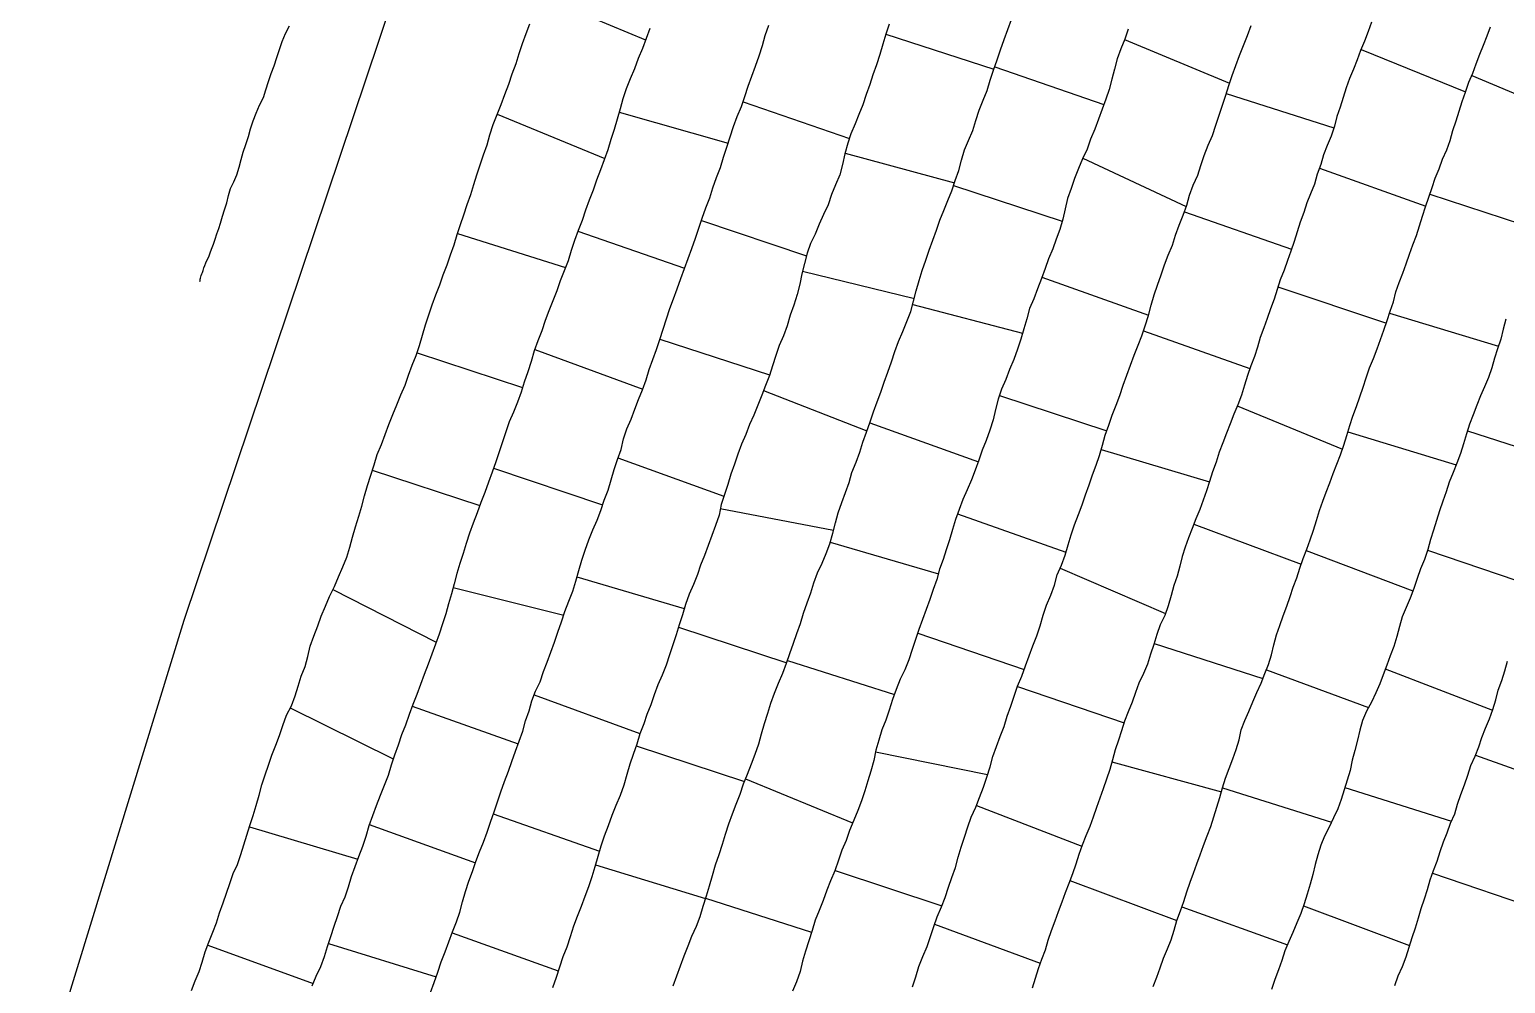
# Model space of a CAD drawing. Extents: x 703186 to 703989, y 1560402 to 1561368.
# Drawn here: x 703493.7 to 703552.3, y 1560598 to 1560635.9 of the extents above; entities that cross this region are included whole.
import ezdxf

# ---------------------------------------------------------------- set-up
doc = ezdxf.new("R2010")
doc.units = 0
for name, color, linetype in [('10124_2002_REAL', 30, 'Continuous'), ('AGROCAD PLL', 7, 'Continuous'), ('PANTE_2002', 7, 'Continuous')]:
    doc.layers.add(name, color=color, linetype=linetype)

msp = doc.modelspace()

# ---------------------------------------------------------------- linework, layer by layer
at = {"layer": '10124_2002_REAL'}
for points in [[(703519.2381, 1560597.9459), (703519.3845, 1560598.3424), (703519.5298, 1560598.7472), (703519.684, 1560599.1386), (703519.842, 1560599.5335), (703519.9874, 1560599.9191), (703520.1699, 1560600.3134), (703520.3144, 1560600.7062), (703520.4319, 1560601.1073), (703520.5623, 1560601.5156), (703520.6852, 1560601.9218), (703520.8092, 1560602.331), (703520.9235, 1560602.7504), (703521.0679, 1560603.1587), (703521.197, 1560603.5685), (703521.3195, 1560603.9721), (703521.4516, 1560604.3791), (703521.5964, 1560604.7771), (703521.7515, 1560605.1664), (703521.9016, 1560605.5662), (703522.0387, 1560605.9716), (703522.1984, 1560606.3604), (703522.3583, 1560606.7586), (703522.5003, 1560607.1492), (703522.6433, 1560607.5579), (703522.7499, 1560607.9551), (703522.8655, 1560608.3687), (703523.0026, 1560608.7727), (703523.126, 1560609.1765), (703523.2638, 1560609.5771), (703523.4228, 1560609.9697), (703523.6007, 1560610.3633), (703523.7476, 1560610.763), (703523.8715, 1560611.1532), (703524.0183, 1560611.5619), (703524.1502, 1560611.9436), (703524.2962, 1560612.3435), (703524.4212, 1560612.7521), (703524.5597, 1560613.1552), (703524.7091, 1560613.5516), (703524.8349, 1560613.9529), (703524.9767, 1560614.3474), (703525.1563, 1560614.7349), (703525.3156, 1560615.1185), (703525.4656, 1560615.5062), (703525.5897, 1560615.9313), (703525.6832, 1560616.3368), (703525.8013, 1560616.7342), (703525.9389, 1560617.1444), (703526.0862, 1560617.5408), (703526.233, 1560617.9345), (703526.3412, 1560618.337), (703526.5034, 1560618.7488), (703526.6576, 1560619.144), (703526.7809, 1560619.5371), (703526.9137, 1560619.9431), (703527.0597, 1560620.3477), (703527.2039, 1560620.7418), (703527.3476, 1560621.14), (703527.495, 1560621.5296), (703527.6166, 1560621.9296), (703527.7655, 1560622.3243), (703527.9168, 1560622.7347), (703528.0454, 1560623.1426), (703528.1951, 1560623.5417), (703528.3674, 1560623.9334), (703528.5232, 1560624.336), (703528.6829, 1560624.7261), (703528.7905, 1560625.1357), (703528.8971, 1560625.5561), (703529.0083, 1560625.9639), (703529.1362, 1560626.3657), (703529.2781, 1560626.7691), (703529.413, 1560627.1652), (703529.5546, 1560627.5642), (703529.6991, 1560627.9629), (703529.8369, 1560628.3631), (703529.9921, 1560628.7482), (703530.1543, 1560629.1415), (703530.3125, 1560629.5292), (703530.4458, 1560629.9339), (703530.5876, 1560630.3356), (703530.6887, 1560630.7436), (703530.8091, 1560631.1559), (703530.9706, 1560631.5287), (703531.1361, 1560631.9152), (703531.257, 1560632.3159), (703531.3873, 1560632.7333), (703531.5506, 1560633.1291), (703531.7174, 1560633.5123), (703531.8353, 1560633.9198), (703531.9643, 1560634.3193), (703532.1034, 1560634.7226), (703532.2424, 1560635.128), (703532.3799, 1560635.5357), (703532.5269, 1560635.9264), (703532.6826, 1560636.3284)], [(703500.1151, 1560597.7616), (703500.2613, 1560598.141), (703500.4209, 1560598.5147), (703500.5482, 1560598.8927), (703500.6685, 1560599.2962), (703500.8082, 1560599.6828), (703500.9733, 1560600.0729), (703501.1191, 1560600.4495), (703501.2347, 1560600.8459), (703501.3746, 1560601.2392), (703501.5157, 1560601.6248), (703501.64, 1560602.0152), (703501.7727, 1560602.4071), (703501.9488, 1560602.7728), (703502.0736, 1560603.1597), (703502.1944, 1560603.5492), (703502.3198, 1560603.9354), (703502.4343, 1560604.3188), (703502.5674, 1560604.7163), (703502.6932, 1560605.1145), (703502.8072, 1560605.5191), (703502.9156, 1560605.927), (703503.051, 1560606.3276), (703503.1782, 1560606.7082), (703503.3037, 1560607.1112), (703503.4644, 1560607.5102), (703503.6114, 1560607.8888), (703503.7493, 1560608.2853), (703503.8972, 1560608.6983), (703504.0842, 1560609.0743), (703504.2418, 1560609.4594), (703504.3518, 1560609.8538), (703504.476, 1560610.249), (703504.6273, 1560610.6261), (703504.7326, 1560611.0227), (703504.8298, 1560611.4383), (703504.9755, 1560611.8346), (703505.1303, 1560612.2405), (703505.2717, 1560612.6363), (703505.4411, 1560613.0305), (703505.6022, 1560613.4176), (703505.799, 1560613.8049), (703505.9505, 1560614.1968), (703506.1337, 1560614.5892), (703506.2842, 1560614.9691), (703506.4131, 1560615.369), (703506.5147, 1560615.7734), (703506.6306, 1560616.178), (703506.758, 1560616.5955), (703506.8896, 1560616.9978), (703506.9854, 1560617.4147), (703507.1076, 1560617.8213), (703507.2344, 1560618.2296), (703507.3694, 1560618.6425), (703507.492, 1560619.0507), (703507.659, 1560619.4457), (703507.8033, 1560619.8451), (703507.9575, 1560620.2371), (703508.1103, 1560620.6348), (703508.2723, 1560621.0265), (703508.4275, 1560621.4204), (703508.5998, 1560621.8062), (703508.7402, 1560622.1957), (703508.8828, 1560622.5989), (703509.0389, 1560622.9825), (703509.1718, 1560623.3836), (703509.2853, 1560623.7969), (703509.4145, 1560624.1973), (703509.5486, 1560624.5965), (703509.6731, 1560624.9978), (703509.8249, 1560625.3895), (703509.9859, 1560625.7851), (703510.1168, 1560626.1822), (703510.2751, 1560626.5878), (703510.4033, 1560626.9816), (703510.5448, 1560627.3733), (703510.6737, 1560627.7874), (703510.7992, 1560628.1863), (703510.935, 1560628.5696), (703511.0715, 1560628.9745), (703511.2043, 1560629.374), (703511.324, 1560629.7687), (703511.4437, 1560630.1598), (703511.5874, 1560630.5574), (703511.7169, 1560630.9506), (703511.8574, 1560631.3491), (703511.9693, 1560631.7508), (703512.0927, 1560632.162), (703512.2576, 1560632.5574), (703512.4179, 1560632.9465), (703512.5627, 1560633.3549), (703512.7138, 1560633.7629), (703512.8523, 1560634.1648), (703513.0058, 1560634.5779), (703513.1252, 1560634.9762), (703513.2614, 1560635.3726), (703513.4048, 1560635.767), (703513.5495, 1560636.1564)], [(703500.4489, 1560625.9232), (703500.4589, 1560625.9671), (703500.4668, 1560626.0187), (703500.4799, 1560626.0595), (703500.4918, 1560626.1141), (703500.5007, 1560626.1541), (703500.5291, 1560626.2212), (703500.5519, 1560626.284), (703500.5837, 1560626.3622), (703500.615, 1560626.4632), (703500.6551, 1560626.5641), (703500.6959, 1560626.6648), (703500.7486, 1560626.7816), (703500.8063, 1560626.9047), (703500.8574, 1560627.0584), (703500.9165, 1560627.2113), (703500.9987, 1560627.4058), (703501.0598, 1560627.6084), (703501.129, 1560627.8136), (703501.2, 1560628.029), (703501.2707, 1560628.2453), (703501.3522, 1560628.5107), (703501.4299, 1560628.7661), (703501.5297, 1560629.0427), (703501.5947, 1560629.3341), (703501.6743, 1560629.6175), (703501.7959, 1560629.8815), (703501.9209, 1560630.1627), (703502.0173, 1560630.4661), (703502.0964, 1560630.7699), (703502.1777, 1560631.0595), (703502.2838, 1560631.3639), (703502.3774, 1560631.6773), (703502.4625, 1560631.9917), (703502.5693, 1560632.3043), (703502.6842, 1560632.6119), (703502.8188, 1560632.9202), (703502.9728, 1560633.233), (703503.0656, 1560633.54), (703503.1806, 1560633.8613), (703503.2831, 1560634.1844), (703503.3995, 1560634.4922), (703503.5017, 1560634.8134), (703503.6086, 1560635.1385), (703503.7224, 1560635.4593), (703503.8583, 1560635.7706), (703504.008, 1560636.0763)], [(703518.3157, 1560635.9675), (703518.1672, 1560635.5726), (703518.0215, 1560635.1737), (703517.8525, 1560634.7763), (703517.7041, 1560634.3752), (703517.5381, 1560633.969), (703517.3725, 1560633.5788), (703517.2515, 1560633.1808), (703517.138, 1560632.7763), (703517.023, 1560632.3699), (703516.9068, 1560631.9606), (703516.7694, 1560631.5573), (703516.6519, 1560631.1488), (703516.511, 1560630.7521), (703516.3531, 1560630.3523), (703516.2065, 1560629.9522), (703516.0629, 1560629.5499), (703515.9112, 1560629.1562), (703515.7693, 1560628.7529), (703515.6331, 1560628.351), (703515.4676, 1560627.9544), (703515.3273, 1560627.5518), (703515.1904, 1560627.1547), (703515.0755, 1560626.7486), (703514.9105, 1560626.3524), (703514.7592, 1560625.9494), (703514.6217, 1560625.5463), (703514.4728, 1560625.1506), (703514.3117, 1560624.7524), (703514.165, 1560624.3704), (703514.033, 1560623.9631), (703513.8775, 1560623.5646), (703513.731, 1560623.1677), (703513.6055, 1560622.7445), (703513.477, 1560622.339), (703513.3341, 1560621.9281), (703513.2051, 1560621.5234), (703513.0685, 1560621.1274), (703512.9016, 1560620.7347), (703512.7364, 1560620.352), (703512.5968, 1560619.9542), (703512.4705, 1560619.5558), (703512.3322, 1560619.1597), (703512.2023, 1560618.7575), (703512.0642, 1560618.3479), (703511.9158, 1560617.9461), (703511.7617, 1560617.5422), (703511.6015, 1560617.1394), (703511.4573, 1560616.7365), (703511.31, 1560616.3286), (703511.1604, 1560615.9226), (703511.031, 1560615.5149), (703510.9071, 1560615.1181), (703510.771, 1560614.7236), (703510.6561, 1560614.3209), (703510.5486, 1560613.9146), (703510.4492, 1560613.52), (703510.3293, 1560613.1205), (703510.2207, 1560612.7247), (703510.0891, 1560612.3207), (703509.955, 1560611.9213), (703509.8112, 1560611.5203), (703509.66, 1560611.1239), (703509.5113, 1560610.7182), (703509.3617, 1560610.317), (703509.2144, 1560609.9208), (703509.067, 1560609.5153), (703508.9058, 1560609.12), (703508.7633, 1560608.7189), (703508.6181, 1560608.3049), (703508.4638, 1560607.9114), (703508.3221, 1560607.5075), (703508.1797, 1560607.1079), (703508.048, 1560606.709), (703507.9232, 1560606.302), (703507.7645, 1560605.8978), (703507.6081, 1560605.501), (703507.4581, 1560605.0994), (703507.3043, 1560604.6952), (703507.1653, 1560604.3082), (703507.0473, 1560603.8849), (703506.915, 1560603.4766), (703506.7559, 1560603.0722), (703506.6065, 1560602.6704), (703506.4656, 1560602.2761), (703506.3461, 1560601.8645), (703506.206, 1560601.4674), (703506.0365, 1560601.1001), (703505.9097, 1560600.6938), (703505.7654, 1560600.2981), (703505.6381, 1560599.896), (703505.5126, 1560599.4908), (703505.3896, 1560599.1005), (703505.2387, 1560598.6994), (703505.063, 1560598.3163), (703504.9016, 1560597.93)], [(703509.6065, 1560597.679), (703509.7572, 1560598.075), (703509.9055, 1560598.4846), (703510.0294, 1560598.9039), (703510.1915, 1560599.2967), (703510.3409, 1560599.693), (703510.4826, 1560600.089), (703510.6372, 1560600.4829), (703510.7758, 1560600.8751), (703510.885, 1560601.2848), (703510.9932, 1560601.6976), (703511.1309, 1560602.1013), (703511.2731, 1560602.4864), (703511.4095, 1560602.8831), (703511.5556, 1560603.268), (703511.7142, 1560603.6522), (703511.8538, 1560604.0551), (703511.9924, 1560604.4544), (703512.1335, 1560604.8576), (703512.2704, 1560605.2595), (703512.4066, 1560605.6554), (703512.5459, 1560606.0659), (703512.7017, 1560606.4669), (703512.8436, 1560606.8638), (703512.9792, 1560607.2703), (703513.1299, 1560607.6662), (703513.2713, 1560608.0586), (703513.3875, 1560608.4668), (703513.5206, 1560608.868), (703513.6383, 1560609.2699), (703513.7787, 1560609.6534), (703513.959, 1560610.0279), (703514.0979, 1560610.4289), (703514.2422, 1560610.8029), (703514.3936, 1560611.1962), (703514.5323, 1560611.5947), (703514.665, 1560612), (703514.8096, 1560612.4047), (703514.947, 1560612.8185), (703515.104, 1560613.2216), (703515.2614, 1560613.6173), (703515.3747, 1560614.0261), (703515.4984, 1560614.443), (703515.6176, 1560614.8521), (703515.7529, 1560615.2564), (703515.89, 1560615.659), (703516.05, 1560616.0533), (703516.2306, 1560616.4398), (703516.3729, 1560616.8326), (703516.5094, 1560617.2388), (703516.6616, 1560617.6405), (703516.7879, 1560618.0447), (703516.9074, 1560618.4568), (703517.0291, 1560618.8572), (703517.1738, 1560619.2555), (703517.2708, 1560619.6682), (703517.4003, 1560620.0684), (703517.5747, 1560620.4534), (703517.7174, 1560620.849), (703517.8645, 1560621.233), (703518.0289, 1560621.6246), (703518.1732, 1560622.0231), (703518.2973, 1560622.4246), (703518.4319, 1560622.8211), (703518.5828, 1560623.2212), (703518.7196, 1560623.6246), (703518.8515, 1560624.0301), (703518.9825, 1560624.4335), (703519.1129, 1560624.8437), (703519.2525, 1560625.2389), (703519.408, 1560625.6361), (703519.5535, 1560626.0379), (703519.6889, 1560626.4343), (703519.8392, 1560626.8348), (703519.9909, 1560627.2348), (703520.1267, 1560627.6369), (703520.2627, 1560628.0354), (703520.3992, 1560628.4389), (703520.5423, 1560628.849), (703520.7011, 1560629.2474), (703520.8206, 1560629.6451), (703520.9654, 1560630.0511), (703521.1186, 1560630.4448), (703521.2438, 1560630.8549), (703521.3686, 1560631.2606), (703521.5083, 1560631.6719), (703521.6434, 1560632.0761), (703521.7841, 1560632.4708), (703521.9509, 1560632.8736), (703522.0877, 1560633.27), (703522.2197, 1560633.6761), (703522.3667, 1560634.08), (703522.5143, 1560634.4787), (703522.6553, 1560634.8871), (703522.789, 1560635.2918), (703522.896, 1560635.6937), (703523.0422, 1560636.1083)], [(703527.8181, 1560636.1415), (703527.6881, 1560635.7418), (703527.5652, 1560635.3428), (703527.4534, 1560634.9337), (703527.3234, 1560634.5292), (703527.1728, 1560634.1334), (703527.048, 1560633.7442), (703526.9028, 1560633.354), (703526.7717, 1560632.9337), (703526.6216, 1560632.5518), (703526.4645, 1560632.1847), (703526.3013, 1560631.7929), (703526.1748, 1560631.4121), (703526.0598, 1560630.9911), (703525.9674, 1560630.5716), (703525.8595, 1560630.154), (703525.689, 1560629.7607), (703525.5343, 1560629.3725), (703525.3951, 1560628.9688), (703525.2156, 1560628.5808), (703525.0448, 1560628.2033), (703524.8766, 1560627.8036), (703524.6995, 1560627.4312), (703524.5623, 1560627.0421), (703524.4545, 1560626.6391), (703524.3539, 1560626.2265), (703524.2698, 1560625.8142), (703524.1739, 1560625.4035), (703524.0416, 1560624.9823), (703523.8902, 1560624.5794), (703523.7769, 1560624.1673), (703523.619, 1560623.7627), (703523.4493, 1560623.3747), (703523.3189, 1560622.9896), (703523.1938, 1560622.5776), (703523.0662, 1560622.1841), (703522.9158, 1560621.7951), (703522.7629, 1560621.4024), (703522.6107, 1560621.0118), (703522.4465, 1560620.6196), (703522.2722, 1560620.2372), (703522.1325, 1560619.8455), (703521.9635, 1560619.4634), (703521.8151, 1560619.0583), (703521.6746, 1560618.662), (703521.5392, 1560618.2733), (703521.4182, 1560617.8592), (703521.2818, 1560617.4579), (703521.1472, 1560617.0659), (703521.0671, 1560616.6447), (703520.9308, 1560616.2322), (703520.7829, 1560615.8362), (703520.6371, 1560615.435), (703520.4847, 1560615.0447), (703520.3356, 1560614.6555), (703520.2142, 1560614.2812), (703520.0541, 1560613.8819), (703519.8832, 1560613.4977), (703519.7376, 1560613.0991), (703519.61, 1560612.6807), (703519.4864, 1560612.2854), (703519.3574, 1560611.8917), (703519.2301, 1560611.49), (703519.0986, 1560611.09), (703518.9706, 1560610.683), (703518.808, 1560610.2923), (703518.641, 1560609.9045), (703518.4859, 1560609.5103), (703518.354, 1560609.1133), (703518.2006, 1560608.7276), (703518.0758, 1560608.3512), (703517.9228, 1560607.9586), (703517.7954, 1560607.5518), (703517.6603, 1560607.1418), (703517.5289, 1560606.7456), (703517.4046, 1560606.3386), (703517.2834, 1560605.9178), (703517.1345, 1560605.5076), (703516.9616, 1560605.1139), (703516.8092, 1560604.7065), (703516.6616, 1560604.2997), (703516.5009, 1560603.8973), (703516.3788, 1560603.4918), (703516.2596, 1560603.0802), (703516.1344, 1560602.6733), (703516.0097, 1560602.2793), (703515.8814, 1560601.8784), (703515.7363, 1560601.4932), (703515.5902, 1560601.0922), (703515.4287, 1560600.704), (703515.2816, 1560600.3116), (703515.1544, 1560599.8919), (703515.0199, 1560599.4867), (703514.8614, 1560599.1012), (703514.7264, 1560598.6927), (703514.6042, 1560598.2743), (703514.4572, 1560597.864)], [(703537.3077, 1560635.9449), (703537.1707, 1560635.5497), (703537.0126, 1560635.1671), (703536.8764, 1560634.7712), (703536.7616, 1560634.3612), (703536.6611, 1560633.9538), (703536.5515, 1560633.5481), (703536.4185, 1560633.1588), (703536.2715, 1560632.7632), (703536.1292, 1560632.3691), (703535.9827, 1560631.9721), (703535.8203, 1560631.5717), (703535.681, 1560631.1802), (703535.5016, 1560630.7964), (703535.3385, 1560630.4107), (703535.1819, 1560630.0123), (703535.0455, 1560629.6142), (703534.906, 1560629.2254), (703534.812, 1560628.8144), (703534.71, 1560628.3955), (703534.6001, 1560627.9896), (703534.4473, 1560627.6079), (703534.3208, 1560627.2154), (703534.1467, 1560626.828), (703534.0098, 1560626.4417), (703533.8645, 1560626.0372), (703533.7035, 1560625.6327), (703533.5602, 1560625.2325), (703533.3923, 1560624.8474), (703533.2803, 1560624.4435), (703533.1607, 1560624.039), (703533.0522, 1560623.6384), (703532.9136, 1560623.2355), (703532.7688, 1560622.8199), (703532.5998, 1560622.4248), (703532.4527, 1560622.0271), (703532.2829, 1560621.6445), (703532.1502, 1560621.2433), (703532.0362, 1560620.8344), (703531.9524, 1560620.4263), (703531.817, 1560620.0158), (703531.6677, 1560619.6049), (703531.5142, 1560619.2279), (703531.3864, 1560618.823), (703531.2355, 1560618.4245), (703531.093, 1560618.0483), (703530.9211, 1560617.653), (703530.7493, 1560617.2688), (703530.6009, 1560616.8713), (703530.4571, 1560616.4649), (703530.336, 1560616.0672), (703530.2128, 1560615.6677), (703530.08, 1560615.2679), (703529.9597, 1560614.8843), (703529.8231, 1560614.4928), (703529.7136, 1560614.08), (703529.5688, 1560613.6844), (703529.4318, 1560613.2921), (703529.2894, 1560612.8967), (703529.142, 1560612.4964), (703529.0013, 1560612.0959), (703528.8657, 1560611.6997), (703528.7343, 1560611.3012), (703528.6004, 1560610.894), (703528.4442, 1560610.5045), (703528.2609, 1560610.1219), (703528.0978, 1560609.7233), (703527.9502, 1560609.3156), (703527.8239, 1560608.899), (703527.6919, 1560608.5039), (703527.5282, 1560608.1149), (703527.404, 1560607.7066), (703527.2949, 1560607.3029), (703527.2116, 1560606.8923), (703527.0959, 1560606.4794), (703526.9742, 1560606.0845), (703526.8557, 1560605.6907), (703526.7237, 1560605.2955), (703526.5745, 1560604.9052), (703526.4157, 1560604.5228), (703526.2473, 1560604.1224), (703526.1178, 1560603.7158), (703525.9469, 1560603.3308), (703525.8048, 1560602.9341), (703525.6679, 1560602.5171), (703525.4975, 1560602.1195), (703525.3428, 1560601.7414), (703525.1994, 1560601.3371), (703525.0465, 1560600.9359), (703524.8858, 1560600.5542), (703524.7607, 1560600.1435), (703524.6368, 1560599.7301), (703524.4968, 1560599.3194), (703524.3762, 1560598.928), (703524.2825, 1560598.5173), (703524.1407, 1560598.1127), (703523.9824, 1560597.7296)], [(703528.7502, 1560597.902), (703528.8803, 1560598.3061), (703528.9927, 1560598.7161), (703529.1602, 1560599.1156), (703529.3236, 1560599.508), (703529.4659, 1560599.9012), (703529.5875, 1560600.3011), (703529.7322, 1560600.6923), (703529.8955, 1560601.0794), (703530.042, 1560601.4615), (703530.1741, 1560601.8711), (703530.3123, 1560602.2544), (703530.4526, 1560602.6522), (703530.5565, 1560603.0602), (703530.6842, 1560603.4566), (703530.8096, 1560603.8513), (703530.9412, 1560604.259), (703531.0821, 1560604.6515), (703531.2549, 1560605.0408), (703531.4057, 1560605.4323), (703531.56, 1560605.8383), (703531.6924, 1560606.237), (703531.8328, 1560606.6411), (703531.9353, 1560607.0604), (703532.082, 1560607.4563), (703532.2297, 1560607.8543), (703532.3881, 1560608.2479), (703532.5101, 1560608.656), (703532.6535, 1560609.0566), (703532.7862, 1560609.4555), (703532.9214, 1560609.8543), (703533.0833, 1560610.2507), (703533.2381, 1560610.6509), (703533.3726, 1560611.048), (703533.527, 1560611.4575), (703533.678, 1560611.8515), (703533.8207, 1560612.246), (703533.9394, 1560612.6658), (703534.0649, 1560613.0676), (703534.233, 1560613.466), (703534.3904, 1560613.8609), (703534.4961, 1560614.2733), (703534.6611, 1560614.6588), (703534.8052, 1560615.0483), (703534.925, 1560615.4679), (703535.041, 1560615.8607), (703535.178, 1560616.2518), (703535.3343, 1560616.6647), (703535.4774, 1560617.0563), (703535.6176, 1560617.4467), (703535.7653, 1560617.8397), (703535.8904, 1560618.2389), (703536.0358, 1560618.6305), (703536.1665, 1560619.0176), (703536.2861, 1560619.4185), (703536.3984, 1560619.8243), (703536.547, 1560620.2204), (703536.6687, 1560620.6153), (703536.8301, 1560621.0073), (703536.974, 1560621.3966), (703537.1077, 1560621.8067), (703537.2568, 1560622.2077), (703537.4012, 1560622.5973), (703537.5433, 1560622.9958), (703537.7006, 1560623.3948), (703537.8505, 1560623.7657), (703537.9885, 1560624.1572), (703538.1191, 1560624.5743), (703538.2248, 1560624.9875), (703538.3462, 1560625.3879), (703538.4784, 1560625.7803), (703538.6197, 1560626.1848), (703538.754, 1560626.5782), (703538.9021, 1560626.9716), (703539.0647, 1560627.3695), (703539.19, 1560627.7659), (703539.3399, 1560628.1593), (703539.4972, 1560628.5594), (703539.6337, 1560628.9524), (703539.7409, 1560629.3538), (703539.8886, 1560629.7492), (703540.0714, 1560630.1444), (703540.1997, 1560630.5349), (703540.3326, 1560630.9333), (703540.4794, 1560631.3366), (703540.6519, 1560631.7234), (703540.7933, 1560632.1258), (703540.926, 1560632.5254), (703541.0547, 1560632.9241), (703541.1813, 1560633.3217), (703541.3062, 1560633.7094), (703541.4358, 1560634.1107), (703541.5799, 1560634.5051), (703541.7308, 1560634.8979), (703541.8826, 1560635.3018), (703542.0419, 1560635.6935), (703542.1965, 1560636.0916)], [(703546.971, 1560636.2291), (703546.8391, 1560635.8513), (703546.6906, 1560635.4676), (703546.5374, 1560635.091), (703546.4048, 1560634.7331), (703546.2591, 1560634.3564), (703546.0946, 1560633.9866), (703545.9595, 1560633.6147), (703545.8493, 1560633.2312), (703545.7223, 1560632.8449), (703545.5951, 1560632.473), (703545.4989, 1560632.0879), (703545.3758, 1560631.6996), (703545.2104, 1560631.3278), (703545.0714, 1560630.9508), (703544.9545, 1560630.5751), (703544.8176, 1560630.1904), (703544.7042, 1560629.7876), (703544.5514, 1560629.4083), (703544.4039, 1560629.0487), (703544.2788, 1560628.6577), (703544.14, 1560628.2847), (703544.0232, 1560627.8965), (703543.9042, 1560627.5169), (703543.7735, 1560627.1298), (703543.6384, 1560626.7553), (703543.5029, 1560626.3704), (703543.3481, 1560625.9847), (703543.2222, 1560625.6057), (703543.1091, 1560625.2229), (703542.965, 1560624.8427), (703542.8278, 1560624.456), (703542.6943, 1560624.0774), (703542.5544, 1560623.699), (703542.4453, 1560623.3151), (703542.3217, 1560622.9382), (703542.1778, 1560622.5713), (703542.0432, 1560622.1925), (703541.9232, 1560621.8035), (703541.8042, 1560621.4096), (703541.6581, 1560621.0297), (703541.5046, 1560620.6551), (703541.3632, 1560620.2735), (703541.219, 1560619.8982), (703541.063, 1560619.518), (703540.9251, 1560619.1382), (703540.7973, 1560618.7468), (703540.6612, 1560618.3629), (703540.5442, 1560617.9841), (703540.4244, 1560617.6072), (703540.2921, 1560617.2345), (703540.1556, 1560616.8607), (703539.9902, 1560616.4917), (703539.8503, 1560616.1163), (703539.7099, 1560615.7409), (703539.5723, 1560615.3676), (703539.4473, 1560614.9963), (703539.3608, 1560614.6149), (703539.2507, 1560614.2244), (703539.123, 1560613.8432), (703539.0125, 1560613.4443), (703538.9021, 1560613.0393), (703538.7604, 1560612.6536), (703538.5865, 1560612.283), (703538.448, 1560611.8953), (703538.3226, 1560611.507), (703538.1925, 1560611.1168), (703538.0782, 1560610.7271), (703537.9148, 1560610.3461), (703537.7347, 1560609.9753), (703537.5982, 1560609.6008), (703537.4666, 1560609.2113), (703537.3097, 1560608.8311), (703537.1653, 1560608.46), (703537.051, 1560608.0796), (703536.9293, 1560607.6988), (703536.7917, 1560607.3156), (703536.6844, 1560606.9275), (703536.5773, 1560606.5361), (703536.4539, 1560606.1519), (703536.3211, 1560605.7733), (703536.1872, 1560605.397), (703536.055, 1560605.0255), (703535.9216, 1560604.6493), (703535.7834, 1560604.2759), (703535.6312, 1560603.9004), (703535.4872, 1560603.5301), (703535.3465, 1560603.1615), (703535.2281, 1560602.7752), (703535.0932, 1560602.3944), (703534.9508, 1560602.0127), (703534.8023, 1560601.6412), (703534.6718, 1560601.264), (703534.5297, 1560600.8905), (703534.3938, 1560600.5103), (703534.2519, 1560600.1343), (703534.1245, 1560599.7536), (703534.0114, 1560599.3675), (703533.8743, 1560598.9975), (703533.7382, 1560598.616), (703533.6222, 1560598.2338), (703533.5041, 1560597.8529)], [(703538.3005, 1560597.9153), (703538.4508, 1560598.287), (703538.5832, 1560598.6628), (703538.7112, 1560599.0434), (703538.8729, 1560599.413), (703539.0116, 1560599.778), (703539.1388, 1560600.1642), (703539.2444, 1560600.5486), (703539.3855, 1560600.9249), (703539.5218, 1560601.3032), (703539.6337, 1560601.6842), (703539.768, 1560602.0665), (703539.9041, 1560602.4215), (703540.0366, 1560602.7906), (703540.1691, 1560603.1532), (703540.3, 1560603.5208), (703540.4525, 1560603.9037), (703540.5888, 1560604.2716), (703540.7131, 1560604.6568), (703540.8237, 1560605.0387), (703540.947, 1560605.4287), (703541.059, 1560605.8131), (703541.1797, 1560606.1959), (703541.3203, 1560606.5784), (703541.4649, 1560606.9571), (703541.6022, 1560607.3345), (703541.7158, 1560607.7128), (703541.802, 1560608.1094), (703541.9411, 1560608.4839), (703542.0944, 1560608.8486), (703542.2585, 1560609.2248), (703542.4177, 1560609.5979), (703542.588, 1560609.9715), (703542.7413, 1560610.3468), (703542.8759, 1560610.7138), (703542.9961, 1560611.0966), (703543.0906, 1560611.4908), (703543.1999, 1560611.8822), (703543.3266, 1560612.2621), (703543.4656, 1560612.647), (703543.6148, 1560613.0265), (703543.7406, 1560613.4096), (703543.861, 1560613.7831), (703543.9995, 1560614.1582), (703544.1285, 1560614.5309), (703544.2574, 1560614.914), (703544.3978, 1560615.2877), (703544.5335, 1560615.6662), (703544.6682, 1560616.0504), (703544.7861, 1560616.4348), (703544.902, 1560616.8203), (703545.0322, 1560617.196), (703545.177, 1560617.5567), (703545.3175, 1560617.9257), (703545.4551, 1560618.3017), (703545.5996, 1560618.6624), (703545.7378, 1560619.0396), (703545.8784, 1560619.4191), (703545.9946, 1560619.8069), (703546.1127, 1560620.1968), (703546.2318, 1560620.5782), (703546.3809, 1560620.9513), (703546.5029, 1560621.3427), (703546.6391, 1560621.7219), (703546.7579, 1560622.1025), (703546.8958, 1560622.4899), (703547.0554, 1560622.8621), (703547.1904, 1560623.2458), (703547.3338, 1560623.6207), (703547.4626, 1560623.9874), (703547.5989, 1560624.3667), (703547.7126, 1560624.7418), (703547.845, 1560625.1171), (703547.9383, 1560625.513), (703548.0708, 1560625.8774), (703548.212, 1560626.2487), (703548.3457, 1560626.6306), (703548.4762, 1560627.0058), (703548.6148, 1560627.3769), (703548.7621, 1560627.7455), (703548.8748, 1560628.131), (703548.9914, 1560628.5167), (703549.1137, 1560628.8913), (703549.2492, 1560629.2716), (703549.3742, 1560629.6502), (703549.5032, 1560630.0221), (703549.6562, 1560630.3995), (703549.7938, 1560630.7781), (703549.9576, 1560631.1458), (703550.0883, 1560631.5236), (703550.196, 1560631.9208), (703550.3274, 1560632.3088), (703550.451, 1560632.6906), (703550.5676, 1560633.0728), (703550.6978, 1560633.4472), (703550.8367, 1560633.8341), (703550.989, 1560634.1976), (703551.1272, 1560634.5713), (703551.2687, 1560634.9457), (703551.4167, 1560635.3124), (703551.5634, 1560635.6834), (703551.6903, 1560636.0428)], [(703552.2998, 1560624.424), (703552.1919, 1560624.0259), (703552.0994, 1560623.6311), (703551.9782, 1560623.2502), (703551.8508, 1560622.8751), (703551.7471, 1560622.4871), (703551.6104, 1560622.1039), (703551.4591, 1560621.7439), (703551.3037, 1560621.3786), (703551.1462, 1560621.0077), (703551.0029, 1560620.6278), (703550.8642, 1560620.2514), (703550.7408, 1560619.8666), (703550.6274, 1560619.4799), (703550.5056, 1560619.0892), (703550.3621, 1560618.7109), (703550.2069, 1560618.3337), (703550.0597, 1560617.9555), (703549.9354, 1560617.5709), (703549.804, 1560617.1927), (703549.6741, 1560616.8076), (703549.553, 1560616.4298), (703549.4329, 1560616.0401), (703549.3107, 1560615.6694), (703549.2039, 1560615.2796), (703549.0687, 1560614.8792), (703548.9162, 1560614.5078), (703548.7775, 1560614.1276), (703548.6457, 1560613.7291), (703548.5115, 1560613.3461), (703548.3427, 1560612.9788), (703548.1937, 1560612.597), (703548.0781, 1560612.213), (703547.9713, 1560611.8242), (703547.8603, 1560611.4309), (703547.7132, 1560611.0574), (703547.5738, 1560610.6812), (703547.4273, 1560610.3007), (703547.3078, 1560609.9422), (703547.1407, 1560609.5834), (703546.9748, 1560609.213), (703546.7723, 1560608.8527), (703546.6154, 1560608.4845), (703546.5109, 1560608.0957), (703546.4201, 1560607.7015), (703546.3069, 1560607.3), (703546.2029, 1560606.9112), (703546.1201, 1560606.5044), (703546.0029, 1560606.1169), (703545.8831, 1560605.738), (703545.7643, 1560605.3518), (703545.6283, 1560604.9743), (703545.4657, 1560604.6167), (703545.287, 1560604.2544), (703545.1066, 1560603.8965), (703544.9636, 1560603.5295), (703544.8446, 1560603.1521), (703544.7346, 1560602.7719), (703544.6431, 1560602.3738), (703544.532, 1560601.9807), (703544.4108, 1560601.5936), (703544.3015, 1560601.2043), (703544.1601, 1560600.8229), (703544.0043, 1560600.4438), (703543.8462, 1560600.0717), (703543.6922, 1560599.7046), (703543.5311, 1560599.3356), (703543.4043, 1560598.9538), (703543.2732, 1560598.583), (703543.1311, 1560598.193), (703543.0009, 1560597.8056)], [(703547.895, 1560597.9652), (703548.0351, 1560598.3432), (703548.2079, 1560598.7183), (703548.3447, 1560599.104), (703548.4634, 1560599.4862), (703548.586, 1560599.873), (703548.7218, 1560600.2569), (703548.8332, 1560600.6447), (703548.9378, 1560601.0251), (703549.0728, 1560601.406), (703549.1902, 1560601.7795), (703549.3027, 1560602.1541), (703549.431, 1560602.5333), (703549.5777, 1560602.9005), (703549.6949, 1560603.2771), (703549.8258, 1560603.6622), (703549.9742, 1560604.0306), (703550.1075, 1560604.4092), (703550.2753, 1560604.7824), (703550.3827, 1560605.1636), (703550.5209, 1560605.5435), (703550.6682, 1560605.9286), (703550.792, 1560606.3092), (703550.9193, 1560606.6938), (703551.0922, 1560607.0691), (703551.2256, 1560607.4442), (703551.3549, 1560607.8127), (703551.5028, 1560608.185), (703551.6497, 1560608.5481), (703551.7914, 1560608.9281), (703551.9084, 1560609.3099), (703552.005, 1560609.6878), (703552.141, 1560610.0758), (703552.26, 1560610.4588), (703552.3648, 1560610.8362)]]:
    msp.add_lwpolyline(points, dxfattribs=at)
at = {"layer": 'AGROCAD PLL', "color": 1, "true_color": 0xff0000}
for points in [[(703513.9359, 1560637.2763), (703518.1493, 1560635.5235)], [(703532.01, 1560634.4518), (703536.3436, 1560632.9572)], [(703550.9515, 1560634.1082), (703555.1523, 1560632.3482)], [(703512.2617, 1560632.5673), (703516.531, 1560630.8085)], [(703549.2904, 1560629.3964), (703553.6479, 1560627.9577)], [(703524.3801, 1560626.3339), (703528.8198, 1560625.2514)], [(703518.7206, 1560623.6277), (703523.075, 1560622.2113)], [(703513.7527, 1560623.2265), (703518.0364, 1560621.6453)], [(703527.0476, 1560620.3142), (703531.3616, 1560618.7575)], [(703512.1171, 1560618.5049), (703516.4446, 1560617.0458)], [(703521.1156, 1560616.8999), (703525.6157, 1560616.0441)], [(703530.5377, 1560616.6927), (703534.84, 1560615.1703)], [(703539.9138, 1560616.2867), (703544.1838, 1560614.6953)], [(703534.6064, 1560614.531), (703538.792, 1560612.7395)], [(703505.7374, 1560613.6837), (703509.8395, 1560611.5993)], [(703547.5193, 1560610.5396), (703551.7805, 1560608.899)], [(703504.0428, 1560608.9911), (703508.1303, 1560606.9582)], [(703522.1175, 1560606.1635), (703526.371, 1560604.4164)], [(703516.1601, 1560602.7569), (703520.5294, 1560601.4125)]]:
    msp.add_lwpolyline(points, dxfattribs=at)
at = {"layer": 'AGROCAD PLL', "color": 3, "true_color": 0x00ff00}
for points in [[(703527.6902, 1560635.7482), (703531.9763, 1560634.3542)], [(703537.1627, 1560635.5303), (703541.3372, 1560633.8053)], [(703546.5555, 1560635.1356), (703550.6988, 1560633.4501)], [(703546.5555, 1560635.1356), (703550.6988, 1560633.4501)], [(703541.2051, 1560633.3956), (703545.4772, 1560632.0193)], [(703522.017, 1560633.065), (703526.2398, 1560631.6077)], [(703517.1003, 1560632.643), (703521.4227, 1560631.4199)], [(703526.0687, 1560631.0237), (703530.4138, 1560629.8368)], [(703535.5118, 1560630.8183), (703539.6155, 1560628.9001)], [(703544.9006, 1560630.4237), (703549.1242, 1560628.9207)], [(703530.3797, 1560629.7332), (703534.688, 1560628.3141)], [(703539.5412, 1560628.6861), (703543.7996, 1560627.2071)], [(703510.6855, 1560627.8249), (703514.9632, 1560626.4791)], [(703515.4571, 1560627.9243), (703519.6936, 1560626.4479)], [(703515.4571, 1560627.9243), (703519.694, 1560626.4478)], [(703533.8868, 1560626.0994), (703538.1205, 1560624.5786)], [(703533.8868, 1560626.0994), (703538.1202, 1560624.5787)], [(703543.2553, 1560625.7055), (703547.5655, 1560624.2737)], [(703528.7572, 1560625.009), (703533.1135, 1560623.8646)], [(703547.6889, 1560624.6638), (703552.0111, 1560623.3536)], [(703537.9191, 1560623.9603), (703542.1424, 1560622.4716)], [(703532.2016, 1560621.3987), (703536.4606, 1560619.99)], [(703541.6367, 1560620.9775), (703545.8206, 1560619.263)], [(703546.0372, 1560619.9474), (703550.3352, 1560618.6455)], [(703550.7786, 1560619.9845), (703555.0968, 1560618.5997)], [(703517.052, 1560618.9202), (703521.2591, 1560617.3918)], [(703536.2373, 1560619.2549), (703540.5402, 1560617.9712)], [(703536.2373, 1560619.2549), (703540.5401, 1560617.9712)], [(703507.298, 1560618.424), (703511.5623, 1560617.0298)], [(703525.4843, 1560615.5701), (703529.7765, 1560614.3171)], [(703544.3774, 1560615.2334), (703548.615, 1560613.6414)], [(703549.1925, 1560615.2458), (703553.4415, 1560613.8111)], [(703510.5129, 1560613.7729), (703514.8972, 1560612.6685)], [(703519.4552, 1560612.1901), (703523.7535, 1560610.7817)], [(703528.9523, 1560611.9526), (703533.1817, 1560610.5051)], [(703538.3364, 1560611.5496), (703542.662, 1560610.1527)], [(703523.7824, 1560610.8725), (703528.026, 1560609.525)], [(703513.723, 1560609.5012), (703517.9245, 1560607.963)], [(703513.723, 1560609.5012), (703517.9242, 1560607.9631)], [(703532.9138, 1560609.832), (703537.1464, 1560608.397)], [(703508.8811, 1560609.0504), (703513.0879, 1560607.5558)], [(703517.7734, 1560607.4851), (703522.0778, 1560606.0668)], [(703527.2835, 1560607.2467), (703531.7298, 1560606.3446)], [(703536.662, 1560606.8455), (703541.0129, 1560605.655)], [(703541.0592, 1560605.8136), (703545.3835, 1560604.4501)], [(703512.1037, 1560604.7725), (703516.3222, 1560603.2963)], [(703531.2814, 1560605.1096), (703535.4737, 1560603.4948)], [(703502.4192, 1560604.2682), (703506.7227, 1560602.983)], [(703507.1803, 1560604.3499), (703511.3935, 1560602.8366)], [(703525.6698, 1560602.5228), (703529.9146, 1560601.1293)], [(703549.3917, 1560602.4172), (703553.6719, 1560600.9691)], [(703534.9959, 1560602.1336), (703539.2444, 1560600.5486)], [(703534.9959, 1560602.1336), (703539.2444, 1560600.5486)], [(703539.4431, 1560601.0847), (703543.6353, 1560599.5742)], [(703544.2697, 1560601.1185), (703548.4854, 1560599.5556)], [(703510.4691, 1560600.0512), (703514.6828, 1560598.5434)], [(703529.6232, 1560600.3976), (703533.82, 1560598.8452)], [(703500.7625, 1560599.5563), (703504.949, 1560598.0435)], [(703505.5546, 1560599.6264), (703509.8385, 1560598.2995)]]:
    msp.add_lwpolyline(points, dxfattribs=at)
at = {"layer": 'AGROCAD PLL', "color": 5, "true_color": 0x0000ff}
for points in [[(703520.3682, 1560628.3473), (703524.5344, 1560626.9379)], [(703509.0759, 1560623.094), (703513.2635, 1560621.7065)], [(703522.8353, 1560621.5883), (703526.9318, 1560619.9933)], [(703515.4255, 1560614.1974), (703519.6869, 1560612.933)], [(703542.7952, 1560610.4939), (703546.8574, 1560609.0041)], [(703551.1063, 1560607.1086), (703555.2982, 1560605.6178)], [(703545.9112, 1560605.8269), (703550.1433, 1560604.4888)], [(703520.5331, 1560601.4243), (703524.7417, 1560600.0802)]]:
    msp.add_lwpolyline(points, dxfattribs=at)
at = {"layer": 'PANTE_2002'}
msp.add_lwpolyline([(703491.3475, 1560584.8749), (703499.8258, 1560612.4728), (703523.0763, 1560681.6796)], dxfattribs=at)

doc.saveas('drawing.dxf')
